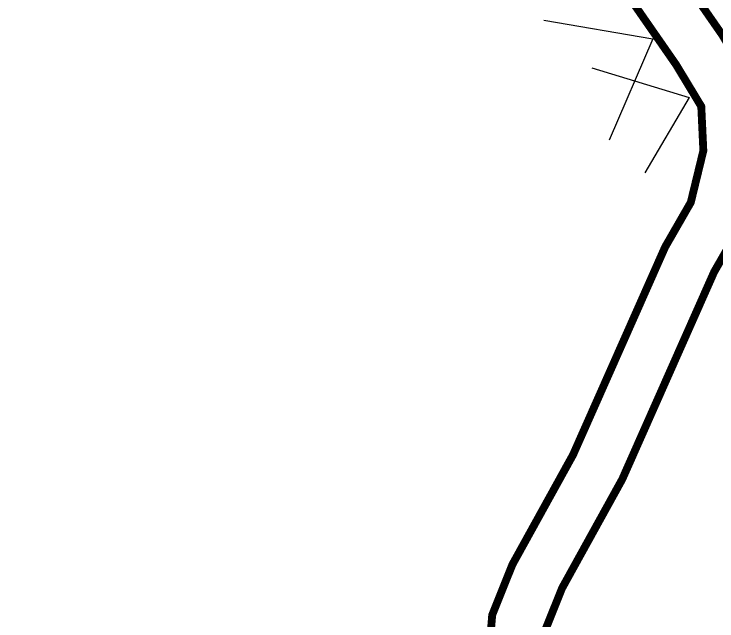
# Model space of a CAD drawing. Header units: inches. Extents: x -340059099 to 1458168, y 1119167 to 1294232938.
# Drawn here: x 456791 to 457688, y 2620716 to 2621489 of the extents above; entities that cross this region are included whole.
import ezdxf

# ---------------------------------------------------------------- set-up
doc = ezdxf.new("R2010")
doc.units = ezdxf.units.IN
doc.header["$MEASUREMENT"] = 0
doc.layers.add('BUILDING', color=5, linetype='Continuous', lineweight=15)
doc.layers.add('Text', color=7, linetype='Continuous')

msp = doc.modelspace()

# ---------------------------------------------------------------- linework, layer by layer
at = {"layer": 'BUILDING', "const_width": 10}
for points in [[(456904.4, 2622640.27), (456972.24, 2622489.97), (457095.58, 2622291.14), (457295.72, 2622027.99), (457459.42, 2621801.13), (457694.31, 2621463.07), (457736.92, 2621392.63), (457740.85, 2621308.29), (457720.1, 2621223.01), (457684.22, 2621160.58), (457567.05, 2620896.26), (457490.25, 2620757.27), (457470.07, 2620706.86), (457466.7, 2620665.63), (457574.34, 2620588.36), (457672.45, 2620455.02), (457805.88, 2620238.05), (457920.24, 2620124.97), (458062.86, 2619983.96), (458297.54, 2619812.35), (458662.24, 2619545.68)], [(456839.87, 2622613.1), (456910.33, 2622456.98), (457037.84, 2622251.41), (457239.47, 2621986.32), (457402.29, 2621760.67), (457635.57, 2621424.95), (457667.82, 2621371.62), (457670.45, 2621315.08), (457654.44, 2621249.25), (457621.71, 2621192.29), (457504.3, 2620927.43), (457426.88, 2620787.32), (457401.16, 2620723.07), (457393.72, 2620631.86), (457524.52, 2620537.95), (457614.35, 2620415.88), (457750.67, 2620194.2), (457871.03, 2620075.19), (458017.34, 2619930.52), (458256.22, 2619755.85), (458620.76, 2619489.28)]]:
    msp.add_lwpolyline(points, dxfattribs=at)
at = {"layer": 'Text'}
msp.add_lwpolyline([(459746.17, 2619311.27), (459557.81, 2619426.24), (459458.58, 2619499.5), (459244.98, 2619748.51), (458959.63, 2619965.25), (458572.8, 2620284.22), (458323.89, 2620493.18), (458052.55, 2620828.89), (457884.92, 2621071.53), (457792.42, 2621247.99), (457747.17, 2621334.3), (457736.92, 2621392.63), (457657.91, 2621523.26), (457295.72, 2622027.99), (457095.58, 2622291.14), (456972.24, 2622489.97), (456955.98, 2622648.28)], dxfattribs=at)
at = {"layer": 'Text', "color": 5, "lineweight": 25}
for points in [[(457466.89, 2621481.66), (457606.13, 2621457.81), (457550.33, 2621328.38)], [(457528.43, 2621420.67), (457652.5, 2621382.94), (457595.67, 2621287.1)]]:
    msp.add_lwpolyline(points, dxfattribs=at)
at = {"layer": 'Text', "color": 1}
msp.add_circle((469844, 2616428.5), 81808.03, dxfattribs=at)

doc.saveas('drawing.dxf')
